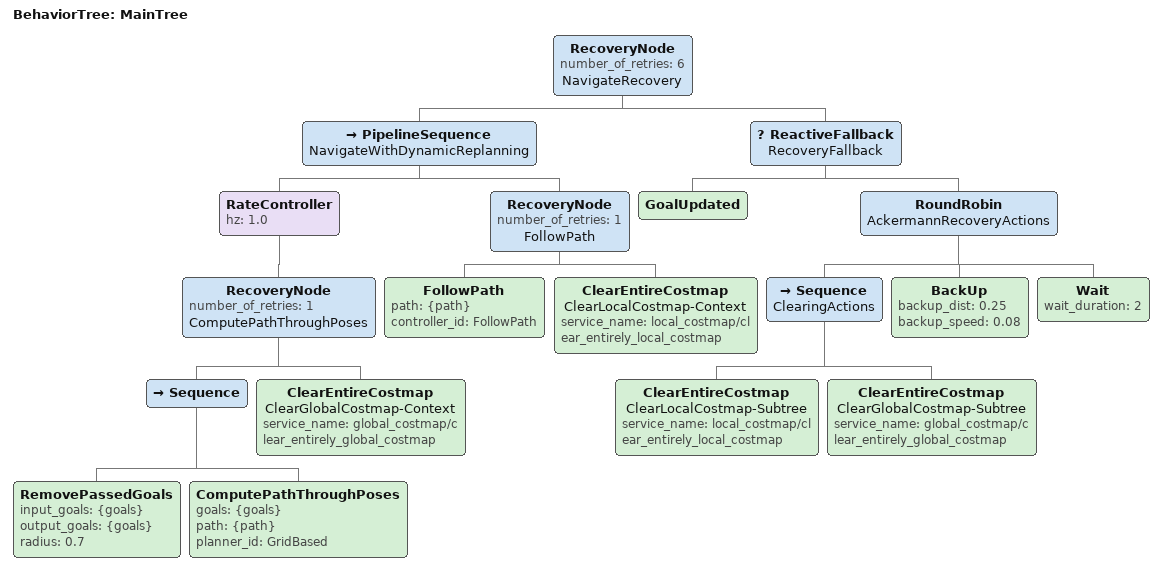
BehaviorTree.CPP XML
<!--
  Ackermann-specific multi-goal tree with bounded 1.0 Hz replanning for moving
  industrial obstacles.
-->
<root main_tree_to_execute="MainTree">
  <BehaviorTree ID="MainTree">
    <RecoveryNode number_of_retries="6" name="NavigateRecovery">
      <PipelineSequence name="NavigateWithDynamicReplanning">
        <RateController hz="1.0">
          <RecoveryNode number_of_retries="1" name="ComputePathThroughPoses">
            <Sequence>
              <RemovePassedGoals input_goals="{goals}" output_goals="{goals}" radius="0.7"/>
              <ComputePathThroughPoses goals="{goals}" path="{path}" planner_id="GridBased"/>
            </Sequence>
            <ClearEntireCostmap name="ClearGlobalCostmap-Context" service_name="global_costmap/clear_entirely_global_costmap"/>
          </RecoveryNode>
        </RateController>
        <RecoveryNode number_of_retries="1" name="FollowPath">
          <FollowPath path="{path}" controller_id="FollowPath"/>
          <ClearEntireCostmap name="ClearLocalCostmap-Context" service_name="local_costmap/clear_entirely_local_costmap"/>
        </RecoveryNode>
      </PipelineSequence>
      <ReactiveFallback name="RecoveryFallback">
        <GoalUpdated/>
        <RoundRobin name="AckermannRecoveryActions">
          <Sequence name="ClearingActions">
            <ClearEntireCostmap name="ClearLocalCostmap-Subtree" service_name="local_costmap/clear_entirely_local_costmap"/>
            <ClearEntireCostmap name="ClearGlobalCostmap-Subtree" service_name="global_costmap/clear_entirely_global_costmap"/>
          </Sequence>
          <BackUp backup_dist="0.25" backup_speed="0.08"/>
          <Wait wait_duration="2"/>
        </RoundRobin>
      </ReactiveFallback>
    </RecoveryNode>
  </BehaviorTree>
</root>
